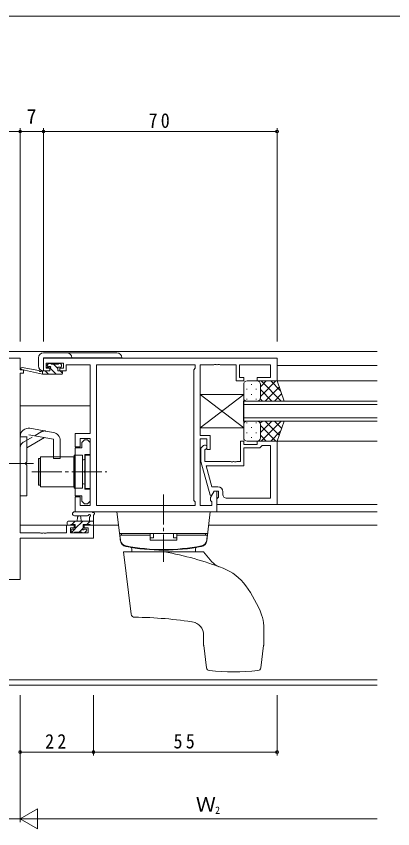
# Model space of a CAD drawing. Units: millimetres on the paper. Extents: x -420 to 373, y -297 to 267.
# Drawn here: x 78 to 190.9, y 20.9 to 264.4 of the extents above; entities that cross this region are included whole.
import ezdxf
from ezdxf.enums import TextEntityAlignment as Align

# ---------------------------------------------------------------- set-up
doc = ezdxf.new("R2010")
doc.units = ezdxf.units.MM
doc.linetypes.add('CHAIN2', pattern=[12, 9, -1, 1, -1])
doc.linetypes.add('DASHED3', pattern=[4, 3, -1])
for name, color, linetype, lineweight in [('0-1_YKK_ZWAK', 7, 'Continuous', 9), ('0-3_YKK_11', 7, 'Continuous', 9), ('0-4_YKK_12', 2, 'Continuous', 9), ('0-5_YKK_13', 4, 'Continuous', 9), ('0-7_YKK_D', 6, 'Continuous', 9)]:
    doc.layers.add(name, color=color, linetype=linetype, lineweight=lineweight)
doc.styles.add('ＭＳ ゴシック', font='')
doc.styles.get('ＭＳ ゴシック').set_extended_font_data('MS Gothic')

msp = doc.modelspace()

# ---------------------------------------------------------------- linework, layer by layer
at = {"layer": '0-1_YKK_ZWAK'}
msp.add_line((352.3, 264.4), (-417.7, 264.4), dxfattribs=at)
at = {"layer": '0-3_YKK_11'}
for p, q in [((59.174, 161.879), (79.174, 161.879)), ((79.174, 161.879), (79.174, 158.379)), ((86.174, 158.079), (86.174, 161.879)), ((86.174, 161.879), (156.174, 161.879)), ((156.174, 161.879), (156.174, 155.079)), ((79.174, 158.379), (80.174, 158.379)), ((80.174, 158.379), (80.174, 157.379)), ((86.974, 160.379), (86.974, 158.879)), ((92.174, 160.379), (86.974, 160.379)), ((86.974, 158.879), (88.074, 158.879)), ((88.074, 158.879), (88.074, 158.079)), ((91.074, 158.879), (92.174, 158.879)), ((91.074, 158.079), (91.074, 158.879)), ((92.174, 158.879), (92.174, 160.379)), ((92.974, 159.949), (92.974, 159.149)), ((100.174, 159.949), (92.974, 159.949)), ((92.974, 159.149), (92.974, 158.079)), ((100.174, 139.379), (100.174, 159.949)), ((102.104, 159.949), (131.674, 159.949)), ((102.104, 117.809), (102.104, 159.949)), ((102.104, 117.809), (102.104, 159.949)), ((131.674, 158.879), (131.244, 158.449)), ((131.244, 158.449), (131.244, 119.309)), ((131.674, 159.949), (131.674, 158.879)), ((133.174, 159.949), (133.174, 138.779)), ((137.215, 159.949), (133.174, 159.949)), ((137.399, 160.069), (137.215, 159.949)), ((137.949, 160.069), (137.399, 160.069)), ((138.132, 159.949), (137.949, 160.069)), ((138.215, 159.949), (138.132, 159.949)), ((138.399, 160.069), (138.215, 159.949)), ((138.949, 160.069), (138.399, 160.069)), ((139.132, 159.949), (138.949, 160.069)), ((143.974, 159.949), (139.132, 159.949)), ((143.974, 155.079), (143.974, 159.949)), ((144.974, 159.949), (144.974, 156.079)), ((154.244, 159.949), (144.974, 159.949)), ((154.244, 156.079), (154.244, 159.949)), ((80.174, 157.379), (79.174, 157.379)), ((79.174, 157.379), (79.174, 109.609)), ((88.074, 158.079), (86.174, 158.079)), ((92.974, 158.079), (91.074, 158.079)), ((144.974, 156.079), (146.174, 156.079)), ((146.174, 156.079), (146.174, 155.079)), ((150.174, 156.079), (154.244, 156.079)), ((150.174, 155.079), (150.174, 156.079)), ((146.174, 155.079), (143.974, 155.079)), ((156.174, 155.079), (150.174, 155.079)), ((95.674, 139.379), (100.174, 139.379)), ((95.674, 135.379), (95.674, 139.379)), ((97.174, 137.879), (97.174, 135.379)), ((100.174, 137.879), (97.174, 137.879)), ((98.474, 137.48), (97.674, 136.68)), ((97.674, 136.68), (97.674, 135.055)), ((99.374, 137.48), (98.474, 137.48)), ((100.174, 136.68), (99.374, 137.48)), ((100.174, 117.809), (100.174, 137.879)), ((100.174, 133.08), (100.174, 136.68)), ((133.174, 138.779), (136.174, 138.779)), ((133.174, 137.779), (133.174, 117.809)), ((135.174, 137.779), (133.174, 137.779)), ((135.174, 134.579), (135.174, 137.779)), ((136.174, 138.779), (136.174, 134.579)), ((145.174, 137.079), (145.174, 130.979)), ((146.174, 137.079), (145.174, 137.079)), ((146.174, 136.079), (146.174, 137.079)), ((150.174, 137.079), (150.174, 136.079)), ((156.174, 137.079), (150.174, 137.079)), ((156.174, 118.079), (156.174, 137.079)), ((97.174, 135.379), (95.674, 135.379)), ((97.674, 135.055), (95.674, 135.055)), ((95.674, 135.055), (95.674, 120.705)), ((134.149, 135.704), (133.374, 134.928)), ((133.374, 134.928), (133.374, 130.983)), ((134.574, 134.431), (134.998, 134.855)), ((134.574, 130.979), (134.574, 134.431)), ((136.174, 134.579), (135.174, 134.579)), ((150.174, 136.079), (146.174, 136.079)), ((146.174, 135.079), (150.974, 135.079)), ((146.174, 129.679), (146.174, 135.079)), ((150.974, 135.079), (151.474, 135.579)), ((151.474, 135.579), (151.674, 135.779)), ((151.674, 135.779), (154.244, 135.779)), ((154.244, 135.779), (154.244, 120.009)), ((154.244, 135.779), (154.244, 120.009)), ((98.574, 133.08), (100.174, 133.08)), ((98.574, 128.338), (98.574, 133.08)), ((133.374, 130.983), (136.081, 120.879)), ((142.215, 130.979), (134.574, 130.979)), ((134.965, 129.679), (146.174, 129.679)), ((136.653, 123.379), (134.965, 129.679)), ((142.399, 130.859), (142.215, 130.979)), ((142.949, 130.859), (142.399, 130.859)), ((143.132, 130.979), (142.949, 130.859)), ((143.215, 130.979), (143.132, 130.979)), ((143.399, 130.859), (143.215, 130.979)), ((143.949, 130.859), (143.399, 130.859)), ((144.132, 130.979), (143.949, 130.859)), ((145.174, 130.979), (144.132, 130.979)), ((98.454, 128.155), (98.574, 128.338)), ((98.454, 127.605), (98.454, 128.155)), ((98.574, 127.422), (98.454, 127.605)), ((98.574, 122.68), (98.574, 127.422)), ((100.174, 122.68), (98.574, 122.68)), ((100.174, 119.08), (100.174, 122.68)), ((136.244, 120.122), (137.374, 122.079)), ((138.474, 123.379), (136.653, 123.379)), ((136.681, 120.879), (137.374, 122.079)), ((137.374, 122.079), (138.174, 122.079)), ((137.374, 122.079), (138.674, 122.079)), ((138.174, 122.079), (138.174, 115.879)), ((138.674, 122.079), (138.674, 120.279)), ((139.974, 121.009), (139.974, 121.879)), ((95.674, 120.705), (97.674, 120.705)), ((95.674, 120.379), (97.174, 120.379)), ((95.674, 115.879), (95.674, 120.379)), ((97.174, 120.379), (97.174, 117.809)), ((97.674, 120.705), (97.674, 119.08)), ((136.081, 120.879), (136.681, 120.879)), ((136.244, 119.309), (136.244, 120.122)), ((138.474, 120.079), (138.174, 119.779)), ((138.174, 119.779), (138.174, 118.079)), ((138.674, 120.279), (138.474, 120.079)), ((154.244, 120.009), (140.974, 120.009)), ((97.174, 117.809), (100.174, 117.809)), ((97.674, 119.08), (98.474, 118.28)), ((98.474, 118.28), (99.374, 118.28)), ((99.374, 118.28), (100.174, 119.08)), ((131.674, 117.809), (102.104, 117.809)), ((131.244, 119.309), (131.674, 118.879)), ((131.674, 118.879), (131.674, 117.809)), ((133.174, 117.809), (136.674, 117.809)), ((136.674, 118.879), (136.244, 119.309)), ((136.674, 117.809), (136.674, 118.879)), ((138.174, 118.079), (156.174, 118.079)), ((138.174, 115.879), (95.674, 115.879)), ((79.174, 109.609), (85.215, 109.609)), ((85.215, 109.609), (85.399, 109.489)), ((85.949, 109.489), (86.132, 109.609)), ((86.132, 109.609), (86.215, 109.609)), ((86.215, 109.609), (86.399, 109.489)), ((86.949, 109.489), (87.132, 109.609)), ((87.132, 109.609), (93.074, 109.609)), ((93.074, 111.879), (95.374, 111.879)), ((93.074, 109.609), (93.074, 111.879)), ((94.274, 111.079), (94.274, 109.609)), ((95.374, 111.079), (94.274, 111.079)), ((94.274, 109.609), (99.544, 109.609)), ((95.374, 111.879), (95.374, 111.079)), ((98.374, 111.879), (101.174, 111.879)), ((98.374, 111.079), (98.374, 111.879)), ((99.544, 111.079), (98.374, 111.079)), ((99.544, 109.609), (99.544, 111.079)), ((101.174, 111.879), (101.174, 107.979)), ((79.174, 107.979), (79.174, 95.579)), ((101.174, 107.979), (79.174, 107.979)), ((85.399, 109.489), (85.949, 109.489)), ((86.399, 109.489), (86.949, 109.489)), ((79.174, 95.579), (59.174, 95.579))]:
    msp.add_line(p, q, dxfattribs=at)
for centre, radius, start, end in [((134.574, 135.279), 0.6, 314.99998, 135), ((138.474, 121.879), 1.5, 0, 89.99998), ((140.974, 121.009), 1, 180, 269.99998)]:
    msp.add_arc(centre, radius, start, end, dxfattribs=at)
at = {"layer": '0-4_YKK_12'}
for p, q in [((26.051, 163.879), (112.296, 163.879)), ((112.296, 163.879), (186.174, 163.879)), ((79.674, 158.379), (79.674, 158.472)), ((102.104, 159.679), (102.104, 118.109)), ((102.104, 159.679), (102.104, 118.109)), ((156.174, 159.679), (186.174, 159.679)), ((155.674, 155.079), (186.174, 155.079)), ((146.173, 149.079), (186.174, 149.079)), ((146.173, 143.079), (146.173, 149.079)), ((100.174, 147.679), (79.174, 147.679)), ((186.174, 148.079), (146.173, 148.079)), ((146.173, 144.079), (186.174, 144.079)), ((186.174, 143.079), (146.173, 143.079)), ((156.174, 137.079), (186.174, 137.079)), ((155.874, 118.079), (186.174, 118.079)), ((102.104, 115.879), (186.174, 115.879)), ((95.674, 111.879), (79.174, 111.879)), ((108.667, 111.879), (98.074, 111.879)), ((186.174, 111.879), (135.685, 111.879)), ((79.674, 107.979), (79.674, 107.979)), ((-47.826, 65.509), (186.174, 65.509)), ((-47.826, 63.879), (186.174, 63.879))]:
    msp.add_line(p, q, dxfattribs=at)
at = {"layer": '0-5_YKK_13'}
for p, q in [((108.172, 163.5), (86.172, 163.5)), ((108.172, 163.5), (86.172, 163.5)), ((84.672, 162), (84.672, 159.6)), ((84.672, 162), (84.672, 159.6)), ((86.172, 162), (109.672, 162)), ((86.172, 158.1), (86.172, 162)), ((86.172, 162), (109.672, 162)), ((86.172, 158.1), (86.172, 162)), ((85.874, 157.08), (79.608, 158.487)), ((85.874, 157.08), (79.608, 158.487)), ((84.761, 158.26), (79.722, 159.076)), ((84.761, 158.26), (79.722, 159.076)), ((87.559, 160.192), (87.059, 159.692)), ((87.559, 160.192), (87.059, 159.692)), ((87.791, 159.24), (87.2, 159.832)), ((87.272, 159.18), (87.611, 159.18)), ((87.272, 159.18), (87.611, 159.18)), ((88.372, 160.28), (87.772, 160.28)), ((88.372, 160.28), (87.772, 160.28)), ((88.072, 158.719), (88.072, 158.08)), ((88.072, 158.719), (88.072, 158.08)), ((89.952, 157.08), (88.132, 158.899)), ((90.572, 160.08), (88.572, 160.08)), ((90.572, 160.08), (88.572, 160.08)), ((90.472, 158.805), (89.197, 160.08)), ((90.472, 159.18), (91.272, 159.18)), ((90.472, 158.08), (90.472, 159.18)), ((90.472, 159.18), (91.272, 159.18)), ((90.472, 158.08), (90.472, 159.18)), ((91.272, 160.28), (90.772, 160.28)), ((91.272, 160.28), (90.772, 160.28)), ((91.572, 159.95), (91.242, 160.28)), ((91.572, 159.48), (91.572, 159.98)), ((91.572, 159.48), (91.572, 159.98)), ((85.874, 158.08), (85.787, 158.094)), ((85.874, 158.08), (85.787, 158.094)), ((85.874, 157.08), (85.874, 158.08)), ((88.072, 158.08), (85.874, 158.08)), ((85.874, 157.08), (85.874, 158.08)), ((88.072, 158.08), (85.874, 158.08)), ((91.572, 157.08), (85.874, 157.08)), ((91.572, 157.08), (85.874, 157.08)), ((87.707, 157.08), (86.707, 158.08)), ((91.572, 158.08), (90.472, 158.08)), ((91.572, 158.08), (90.472, 158.08)), ((91.872, 157.405), (91.197, 158.08)), ((91.872, 157.38), (91.872, 157.78)), ((91.872, 157.38), (91.872, 157.78)), ((146.174, 150.079), (146.174, 154.079)), ((147.174, 155.079), (150.174, 155.079)), ((148.537, 154.159), (148.537, 153.959)), ((156.174, 155.079), (150.174, 155.079)), ((151.173, 150.459), (155.794, 155.079)), ((151.174, 153.288), (152.965, 155.079)), ((151.174, 154.079), (151.174, 150.479)), ((151.174, 153.679), (151.174, 150.079)), ((151.442, 155.079), (157.442, 149.079)), ((154.27, 155.079), (157.231, 152.119)), ((158.316, 149.079), (156.174, 155.079)), ((146.174, 151.079), (133.174, 151.079)), ((133.174, 151.079), (133.174, 141.079)), ((146.174, 151.079), (133.174, 141.079)), ((146.174, 141.079), (133.174, 151.079)), ((146.174, 151.079), (146.174, 141.079)), ((147.122, 152.744), (147.122, 152.544)), ((148.537, 151.129), (148.537, 150.929)), ((149.952, 152.744), (149.952, 152.544)), ((151.174, 152.519), (154.614, 149.079)), ((152.622, 149.079), (156.818, 153.275)), ((155.451, 149.079), (157.562, 151.191)), ((147.122, 149.714), (147.122, 149.514)), ((150.174, 149.079), (147.174, 149.079)), ((149.952, 149.714), (149.952, 149.514)), ((150.174, 149.079), (158.316, 149.079)), ((151.117, 149.748), (151.785, 149.079)), ((146.174, 142.079), (146.174, 138.079)), ((147.122, 142.444), (147.122, 142.644)), ((150.174, 143.079), (147.174, 143.079)), ((149.952, 142.444), (149.952, 142.644)), ((158.316, 143.079), (150.174, 143.079)), ((151.117, 142.411), (151.785, 143.079)), ((151.173, 141.7), (155.794, 137.079)), ((151.174, 139.64), (154.613, 143.079)), ((151.174, 138.479), (151.174, 142.079)), ((151.174, 138.079), (151.174, 141.679)), ((151.442, 137.079), (157.442, 143.079)), ((152.622, 143.079), (156.818, 138.884)), ((155.451, 143.079), (157.562, 140.968)), ((158.316, 143.079), (156.174, 137.079)), ((89.174, 137.629), (81.76, 138.937)), ((89.108, 139.672), (82.108, 140.906)), ((133.174, 141.079), (146.174, 141.079)), ((147.122, 139.414), (147.122, 139.614)), ((148.537, 141.029), (148.537, 141.229)), ((149.952, 139.414), (149.952, 139.614)), ((151.174, 138.871), (152.965, 137.079)), ((154.27, 137.079), (157.231, 140.04)), ((79.174, 120.629), (79.174, 138.444)), ((81.174, 138.379), (79.174, 138.379)), ((81.174, 138.444), (81.174, 130.879)), ((81.174, 135.04), (86.481, 138.104)), ((89.174, 137.629), (89.174, 131.879)), ((91.174, 137.21), (91.174, 131.879)), ((147.174, 137.079), (150.174, 137.079)), ((148.537, 137.999), (148.537, 138.199)), ((156.174, 137.079), (150.174, 137.079)), ((85.174, 131.879), (84.674, 131.879)), ((84.674, 123.879), (84.674, 131.879)), ((85.174, 123.879), (85.174, 131.879)), ((85.274, 132.379), (85.274, 123.379)), ((85.274, 132.379), (95.274, 132.379)), ((91.174, 131.879), (89.174, 131.879)), ((95.274, 132.379), (95.274, 123.379)), ((95.374, 132.829), (97.874, 132.829)), ((95.374, 122.929), (95.374, 132.829)), ((97.874, 132.829), (97.874, 122.929)), ((98.674, 132.879), (98.674, 122.879)), ((98.674, 132.879), (100.174, 132.879)), ((100.174, 132.879), (100.174, 122.879)), ((80.774, 130.479), (81.174, 130.879)), ((80.774, 130.479), (80.774, 130.279)), ((80.774, 130.279), (81.174, 129.879)), ((81.174, 129.879), (81.174, 120.629)), ((95.274, 130.879), (95.374, 130.879)), ((95.374, 124.879), (95.374, 130.879)), ((97.874, 131.479), (98.174, 131.479)), ((97.874, 124.279), (97.874, 131.479)), ((95.274, 124.879), (95.374, 124.879)), ((97.874, 124.279), (98.174, 124.279)), ((84.674, 123.879), (85.174, 123.879)), ((95.274, 123.379), (85.274, 123.379)), ((97.874, 122.929), (95.374, 122.929)), ((100.174, 122.879), (98.674, 122.879)), ((81.174, 120.629), (79.174, 120.629)), ((95.446, 115.879), (100.608, 115.879)), ((95.446, 114.679), (99.407, 114.677)), ((101.174, 112.179), (101.174, 114.86)), ((109.239, 107.221), (108.176, 115.879)), ((93.274, 112.779), (93.274, 112.179)), ((101.174, 113.079), (93.574, 113.079)), ((94.374, 112.079), (95.674, 112.079)), ((94.681, 112.079), (95.681, 113.079)), ((95.674, 110.827), (97.926, 113.079)), ((95.674, 112.079), (95.674, 110.679)), ((96.274, 113.079), (96.376, 114.224)), ((97.474, 113.079), (97.372, 114.224)), ((98.074, 112.079), (100.074, 112.079)), ((98.074, 111.14), (98.074, 112.079)), ((99.171, 112.079), (100.171, 113.079)), ((99.974, 114.26), (99.974, 113.079)), ((93.574, 111.879), (94.174, 111.879)), ((94.474, 110.379), (94.474, 109.879)), ((94.539, 109.692), (95.526, 110.679)), ((95.674, 110.679), (94.774, 110.679)), ((95.474, 109.779), (97.574, 109.779)), ((96.871, 109.779), (97.831, 110.739)), ((98.874, 110.679), (98.535, 110.679)), ((98.586, 109.667), (99.086, 110.167)), ((100.274, 111.879), (100.874, 111.879)), ((94.774, 109.579), (95.274, 109.579)), ((97.774, 109.579), (98.374, 109.579)), ((135.378, 109.379), (108.974, 109.379)), ((109.076, 108.879), (109.2, 107.463)), ((109.076, 108.879), (118.176, 108.879)), ((109.576, 109.379), (109.576, 108.879)), ((109.576, 109.379), (118.176, 109.379)), ((118.176, 107.379), (118.176, 109.379)), ((118.176, 108.112), (119.176, 108.112)), ((126.176, 107.379), (118.176, 107.379)), ((119.176, 109.379), (119.176, 108.112)), ((125.176, 109.379), (125.176, 108.112)), ((126.176, 108.112), (125.176, 108.112)), ((134.776, 109.379), (126.176, 109.379)), ((126.176, 107.379), (126.176, 109.379)), ((135.276, 108.879), (126.176, 108.879)), ((134.776, 109.379), (134.776, 108.879)), ((135.276, 108.879), (135.152, 107.463)), ((112.641, 103.879), (112.625, 104.761)), ((131.711, 103.879), (131.726, 104.761)), ((134.176, 103.879), (110.176, 103.879)), ((112.475, 85.154), (110.176, 103.879)), ((136.675, 100.901), (134.176, 103.879)), ((152.176, 75.941), (152.176, 81.726)), ((134.176, 75.941), (134.176, 78.921)), ((135.002, 69.146), (134.183, 75.819)), ((152.168, 75.819), (151.349, 69.146))]:
    msp.add_line(p, q, dxfattribs=at)
at = {"layer": '0-5_YKK_13', "linetype": 'DASHED3'}
for p, q in [((80.174, 136.772), (85.481, 139.836)), ((85.174, 130.879), (85.274, 130.879)), ((85.174, 124.879), (85.274, 124.879))]:
    msp.add_line(p, q, dxfattribs=at)
at = {"layer": '0-5_YKK_13', "linetype": 'CHAIN2'}
for p, q in [((83.174, 130.379), (74.544, 130.379)), ((82.674, 127.88), (105.104, 127.88)), ((122.176, 121.079), (122.176, 100.879))]:
    msp.add_line(p, q, dxfattribs=at)
at = {"layer": '0-5_YKK_13'}
msp.add_lwpolyline([(135.113, 107.221), (136.176, 115.879), (108.176, 115.879)], dxfattribs=at)
for centre, radius, start, end in [((86.172, 162), 1.5, 90, 180), ((86.172, 162), 1.5, 90, 180), ((93.172, 162), 1.5, 0, 90), ((93.172, 162), 1.5, 0, 90), ((108.172, 162), 1.5, 0, 90), ((108.172, 162), 1.5, 0, 90), ((79.674, 158.78), 0.3, 80.80246, 257.34137), ((79.674, 158.78), 0.3, 80.80246, 257.34137), ((86.172, 159.6), 1.5, 180, 270), ((86.172, 159.6), 1.5, 180, 270), ((87.272, 159.48), 0.3, 135, 270), ((87.272, 159.48), 0.3, 135, 270), ((87.772, 159.98), 0.3, 90, 135), ((87.772, 159.98), 0.3, 90, 135), ((87.611, 159.48), 0.3, 270, 326.94426), ((87.611, 159.48), 0.3, 270, 326.94426), ((88.072, 159.18), 0.25, 303.05573, 146.94426), ((88.072, 159.18), 0.25, 303.05573, 146.94426), ((88.372, 158.719), 0.3, 123.05573, 180), ((88.372, 158.719), 0.3, 123.05573, 180), ((88.372, 160.08), 0.2, 0, 90), ((88.372, 160.08), 0.2, 0, 90), ((90.772, 160.08), 0.2, 90, 180), ((90.772, 160.08), 0.2, 90, 180), ((91.272, 159.98), 0.3, 0, 90), ((91.272, 159.98), 0.3, 0, 90), ((91.272, 159.48), 0.3, 270, 0), ((91.272, 159.48), 0.3, 270, 0), ((84.713, 157.964), 0.3, 20.80246, 80.80246), ((84.713, 157.964), 0.3, 20.80246, 80.80246), ((85.274, 158.177), 0.3, 200.80246, 320.80246), ((85.274, 158.177), 0.3, 200.80246, 320.80246), ((85.739, 157.797), 0.3, 80.80246, 140.80246), ((85.739, 157.797), 0.3, 80.80246, 140.80246), ((91.572, 157.78), 0.3, 0, 90), ((91.572, 157.78), 0.3, 0, 90), ((91.572, 157.38), 0.3, 270, 0), ((91.572, 157.38), 0.3, 270, 0), ((147.174, 154.079), 1, 90, 180), ((150.174, 154.079), 1, 0, 90), ((150.174, 154.079), 1, 0, 90), ((147.174, 150.079), 1, 180, 270), ((150.174, 150.079), 1, 270, 0), ((150.174, 150.079), 1, 270, 0), ((147.174, 142.079), 1, 90, 180), ((150.174, 142.079), 1, 0, 90), ((150.174, 142.079), 1, 0, 90), ((81.674, 138.444), 2.5, 80, 180), ((88.674, 137.21), 2.5, 0, 80), ((147.174, 138.079), 1, 180, 270), ((150.174, 138.079), 1, 270, 0), ((150.174, 138.079), 1, 270, 0), ((98.174, 131.979), 0.5, 270, 0), ((98.174, 123.779), 0.5, 0, 90), ((95.446, 115.279), 0.6, 89.95976, 269.95976), ((96.874, 114.179), 0.5, 5.09206, 174.90793), ((99.407, 114.977), 0.3, 269.95976, 340.81024), ((99.974, 114.779), 0.3, 300, 160.81024), ((100.274, 114.26), 0.3, 119.99998, 180), ((100.608, 115.579), 0.3, 40.52878, 90), ((101.064, 115.969), 0.3, 220.52878, 280.52878), ((101.174, 115.379), 0.3, 300, 100.52878), ((101.474, 114.86), 0.3, 119.99998, 180), ((93.574, 112.779), 0.3, 90, 180), ((93.574, 112.179), 0.3, 180, 270), ((94.174, 112.079), 0.2, 270, 0), ((100.274, 112.079), 0.2, 180, 270), ((100.874, 112.179), 0.3, 270, 0), ((94.774, 110.379), 0.3, 90, 180), ((94.774, 109.879), 0.3, 180, 270), ((95.274, 109.779), 0.2, 270, 0), ((97.774, 109.779), 0.2, 180, 270), ((98.074, 110.679), 0.25, 123.05573, 326.94426), ((97.774, 111.14), 0.3, 303.05573, 0), ((98.535, 110.379), 0.3, 90, 146.94426), ((98.374, 109.879), 0.3, 270, 314.99998), ((98.874, 110.379), 0.3, 314.99998, 90), ((111.192, 107.637), 2, 185, 258.64775), ((111.202, 107.643), 2, 187, 258.65825), ((111.224, 107.465), 2, 187, 258.68115), ((133.127, 107.465), 2, 281.31883, 353), ((133.149, 107.643), 2, 281.34174, 353), ((133.159, 107.637), 2, 281.35223, 355), ((122.176, 162.346), 57.8, 258.64775, 281.35223), ((122.176, 162.353), 57.8, 258.65883, 281.34174), ((122.176, 162.179), 57.8, 258.68115, 281.31883), ((112.125, 104.752), 0.5, 1, 80.0733), ((132.226, 104.752), 0.5, 99.92668, 179), ((105.476, 9.379), 96.004, 68.89944, 79.84413), ((140.505, 104.115), 5, 220, 249.70749), ((134.638, 84.952), 15, 35.67719, 68.89944), ((114.33, 70.372), 40, 21.485, 35.67719), ((113.468, 85.275), 1, 187, 269.52957), ((112.474, -35.721), 120, 80.76089, 89.52957), ((130.176, 78.921), 4, 0, 81.22234), ((143.176, 81.726), 9, 0, 21.485), ((135.176, 75.941), 1, 180, 187), ((151.176, 75.941), 1, 353, 0), ((135.995, 69.268), 1, 187, 263.80104), ((143.176, 135.379), 67.5, 263.80104, 276.19894), ((150.356, 69.268), 1, 276.19894, 353)]:
    msp.add_arc(centre, radius, start, end, dxfattribs=at)
at = {"layer": '0-5_YKK_13', "linetype": 'DASHED3'}
for centre, start, end in [((86.481, 138.104), 80, 119.99998), ((81.174, 135.04), 119.99998, 180)]:
    msp.add_arc(centre, 2, start, end, dxfattribs=at)
at = {"layer": '0-7_YKK_D'}
for p, q in [((59.174, 229.879), (79.174, 229.879)), ((79.174, 166.879), (79.174, 230.879)), ((79.174, 166.879), (79.174, 230.879)), ((79.174, 229.879), (86.174, 229.879)), ((86.174, 166.879), (86.174, 230.879)), ((86.174, 166.879), (86.174, 230.879)), ((86.174, 229.879), (156.174, 229.879)), ((156.174, 166.879), (156.174, 230.879)), ((79.174, 60.879), (79.174, 42.879)), ((79.174, 60.879), (79.174, 22.879)), ((79.174, 60.879), (79.174, 22.879)), ((101.174, 60.879), (101.174, 42.879)), ((101.174, 60.879), (101.174, 42.879)), ((156.174, 60.879), (156.174, 42.879)), ((101.174, 43.879), (79.174, 43.879)), ((101.174, 43.879), (156.174, 43.879)), ((79.174, 23.879), (84.37, 26.879)), ((84.37, 20.879), (84.37, 26.879)), ((59.174, 23.879), (79.174, 23.879)), ((79.174, 23.879), (89.566, 23.879)), ((79.174, 23.879), (84.37, 20.879)), ((85.174, 23.879), (186.174, 23.879))]:
    msp.add_line(p, q, dxfattribs=at)
for centre in [(79.174, 229.879), (79.174, 229.879), (86.174, 229.879), (86.174, 229.879), (156.174, 229.879), (79.174, 43.879), (101.174, 43.879), (101.174, 43.879), (156.174, 43.879)]:
    msp.add_circle(centre, 0.425, dxfattribs=at)

# ---------------------------------------------------------------- texts
at = {"layer": '0-7_YKK_D', "color": 3, "style": 'ＭＳ ゴシック'}
for s, p in [('7', (81.074, 230.879)), ('Ｗ', (131.834, 24.679))]:
    msp.add_text(s, height=4.399, dxfattribs=at).set_placement(p, align=Align.BOTTOM_LEFT)
at = {"layer": '0-7_YKK_D', "color": 7, "style": 'ＭＳ ゴシック'}
msp.add_text('2', height=2.199, dxfattribs=at).set_placement((137.594, 24.679), align=Align.BOTTOM_LEFT)
at = {"layer": '0-7_YKK_D', "color": 3, "char_height": 4.399, "attachment_point": 7, "style": 'ＭＳ ゴシック'}
for s, insert in [('\\T1.36;\\W0.9;70', (117.654, 230.879)), ('\\T1.36;\\W0.9;22', (86.654, 44.879)), ('\\T1.36;\\W0.9;55', (125.154, 44.879))]:
    msp.add_mtext(s, dxfattribs=dict(at, insert=insert))

doc.saveas('drawing.dxf')
